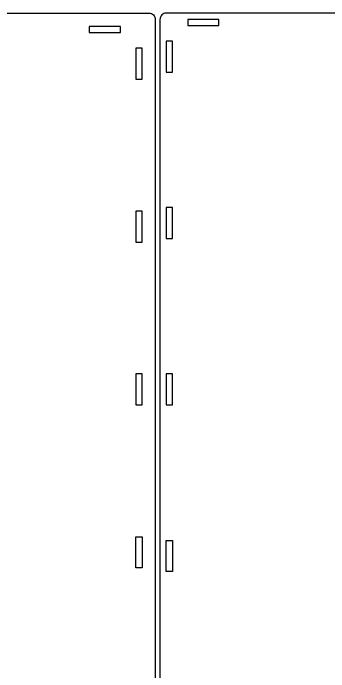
# Model space of a CAD drawing. Header units: millimetres. Extents: x 2225 to 2978, y 102 to 817.
# Drawn here: x 2485.8 to 2689, y 392.6 to 817.1 of the extents above; entities that cross this region are included whole.
import ezdxf

# ---------------------------------------------------------------- set-up
doc = ezdxf.new("R2010")
doc.units = ezdxf.units.MM
doc.layers.add('bottom', color=7, linetype='Continuous')
doc.layers.add('top', color=7, linetype='Continuous')

msp = doc.modelspace()

# ---------------------------------------------------------------- linework, layer by layer
at = {"layer": 'bottom'}
msp.add_lwpolyline([(2577.29, 574.59), (2577.29, 336.09, -0.414214), (2573.29, 332.09), (2229.29, 332.09, -0.414214), (2225.29, 336.09), (2225.29, 574.59), (2225.29, 813.09, -0.414214), (2229.29, 817.09), (2573.29, 817.09, -0.414214), (2577.29, 813.09)], format="xyb", close=True, dxfattribs=at)
for points in [[(2554.79, 804.59), (2554.79, 808.59), (2534.79, 808.59), (2534.79, 804.59)], [(2568.79, 774.59), (2568.79, 794.59), (2564.79, 794.59), (2564.79, 774.59)], [(2568.79, 669.59), (2568.79, 689.59), (2564.79, 689.59), (2564.79, 669.59)], [(2564.79, 574.59), (2564.79, 564.59), (2568.79, 564.59), (2568.79, 574.59), (2568.79, 584.59), (2564.79, 584.59)], [(2568.79, 479.59), (2568.79, 459.59), (2564.79, 459.59), (2564.79, 479.59)]]:
    msp.add_lwpolyline(points, close=True, dxfattribs=at)
at = {"layer": 'top'}
msp.add_lwpolyline([(2580.29, 574.59), (2580.29, 336.09, 0.414214), (2584.29, 332.09), (2928.29, 332.09, 0.414214), (2932.29, 336.09), (2932.29, 574.59), (2932.29, 813.09, 0.414214), (2928.29, 817.09), (2584.29, 817.09, 0.414214), (2580.29, 813.09)], format="xyb", close=True, dxfattribs=at)
for points in [[(2618.29, 813.09), (2598.29, 813.09), (2598.29, 809.09), (2618.29, 809.09)], [(2584.29, 779.09), (2588.29, 779.09), (2588.29, 799.09), (2584.29, 799.09)], [(2584.29, 671.84), (2588.29, 671.84), (2588.29, 691.84), (2584.29, 691.84)], [(2584.29, 574.59), (2584.29, 564.59), (2588.29, 564.59), (2588.29, 574.59), (2588.29, 584.59), (2584.29, 584.59)], [(2584.29, 477.34), (2588.29, 477.34), (2588.29, 457.34), (2584.29, 457.34)]]:
    msp.add_lwpolyline(points, close=True, dxfattribs=at)

doc.saveas('drawing.dxf')
